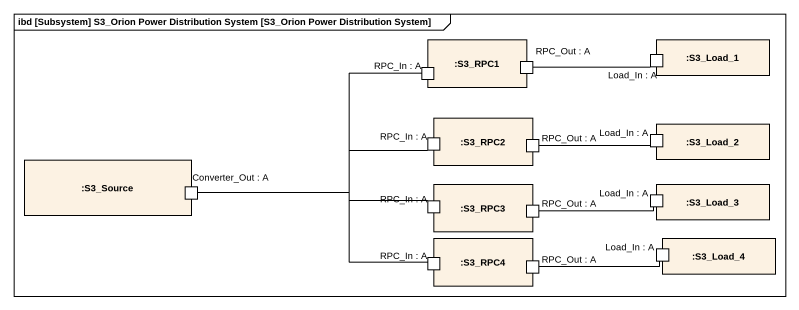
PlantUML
@startuml
mainframe ibd [Subsystem] S3_Orion Power Distribution System [S3_Orion Power Distribution System]
rectangle ":S3_RPC1" as S3_RPC1 {
  port "RPC_In : A" as RPC_In_A
  port "RPC_Out : A" as RPC_Out_A
}
rectangle ":S3_Load_1" as S3_Load_1 {
  port "Load_In : A" as Load_In_A
}
rectangle ":S3_RPC2" as S3_RPC2 {
  port "RPC_In : A" as RPC_In_A_2
  port "RPC_Out : A" as RPC_Out_A_2
}
rectangle ":S3_Source" as S3_Source {
  port "Converter_Out : A" as Converter_Out_A
}
rectangle ":S3_Load_2" as S3_Load_2 {
  port "Load_In : A" as Load_In_A_2
}
rectangle ":S3_RPC3" as S3_RPC3 {
  port "RPC_In : A" as RPC_In_A_3
  port "RPC_Out : A" as RPC_Out_A_3
}
rectangle ":S3_Load_3" as S3_Load_3 {
  port "Load_In : A" as Load_In_A_3
}
rectangle ":S3_RPC4" as S3_RPC4 {
  port "RPC_In : A" as RPC_In_A_4
  port "RPC_Out : A" as RPC_Out_A_4
}
rectangle ":S3_Load_4" as S3_Load_4 {
  port "Load_In : A" as Load_In_A_4
}
RPC_Out_A -right- Load_In_A
RPC_Out_A_2 -right- Load_In_A_2
Converter_Out_A -right- RPC_In_A
Converter_Out_A -right- RPC_In_A_2
Converter_Out_A -right- RPC_In_A_3
Converter_Out_A -right- RPC_In_A_4
RPC_Out_A_3 -right- Load_In_A_3
RPC_Out_A_4 -right- Load_In_A_4
@enduml
